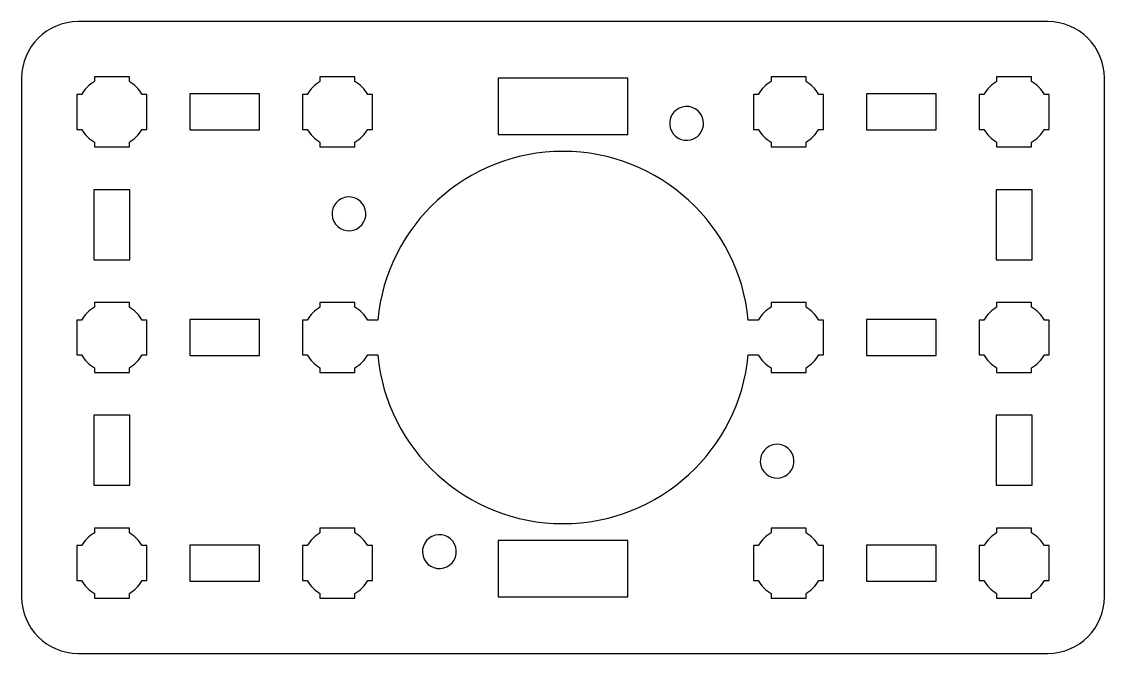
# Model space of a CAD drawing. Extents: x -153 to -57, y -236 to -60.
# Drawn here: x -153 to -57, y -236.5 to -180.5 of the extents above; entities that cross this region are included whole.
import ezdxf

# ---------------------------------------------------------------- set-up
doc = ezdxf.new("R2010")
doc.units = 0
doc.header["$MEASUREMENT"] = 0
doc.layers.add('LAYER_1', color=7, linetype='CONTINUOUS')

msp = doc.modelspace()

# ---------------------------------------------------------------- linework, layer by layer
at = {"layer": 'LAYER_1'}
for points in [[(-110.75, -190.5), (-99.25, -190.5), (-99.25, -185.5), (-110.75, -185.5), (-110.75, -190.5)], [(-146.6, -201.6), (-143.4, -201.6), (-143.4, -195.4), (-146.6, -195.4), (-146.6, -201.6)], [(-66.6, -201.6), (-63.4, -201.6), (-63.4, -195.4), (-66.6, -195.4), (-66.6, -201.6)], [(-146.6, -221.6), (-143.4, -221.6), (-143.4, -215.4), (-146.6, -215.4), (-146.6, -221.6)], [(-66.6, -221.6), (-63.4, -221.6), (-63.4, -215.4), (-66.6, -215.4), (-66.6, -221.6)], [(-110.75, -231.5), (-99.25, -231.5), (-99.25, -226.5), (-110.75, -226.5), (-110.75, -231.5)]]:
    msp.add_lwpolyline(points, close=True, dxfattribs=at)
for points, knots in [([(-153, -231.5), (-153, -231.5), (-153, -185.5), (-153, -185.5), (-153, -185.5), (-153, -182.7391), (-150.7609, -180.5), (-148, -180.5), (-148, -180.5), (-148, -180.5), (-62, -180.5), (-62, -180.5), (-62, -180.5), (-59.2391, -180.5), (-57, -182.7391), (-57, -185.5), (-57, -185.5), (-57, -185.5), (-57, -231.5), (-57, -231.5), (-57, -231.5), (-57, -234.2609), (-59.2391, -236.5), (-62, -236.5), (-62, -236.5), (-62, -236.5), (-148, -236.5), (-148, -236.5), (-148, -236.5), (-150.7609, -236.5), (-153, -234.2609), (-153, -231.5)], [0, 0, 0, 0, 0.125, 0.125, 0.125, 0.125, 0.25, 0.25, 0.25, 0.25, 0.375, 0.375, 0.375, 0.375, 0.5, 0.5, 0.5, 0.5, 0.625, 0.625, 0.625, 0.625, 0.75, 0.75, 0.75, 0.75, 0.875, 0.875, 0.875, 0.875, 1, 1, 1, 1]), ([(-148.1, -186.95), (-148.1, -186.95), (-147.6851, -186.95), (-147.6851, -186.95), (-147.6851, -186.95), (-147.4128, -186.4795), (-147.0205, -186.0872), (-146.55, -185.8149), (-146.55, -185.8149), (-146.55, -185.8149), (-146.55, -185.4), (-146.55, -185.4), (-146.55, -185.4), (-146.55, -185.4), (-145, -185.4), (-145, -185.4), (-145, -185.4), (-145, -185.4), (-143.45, -185.4), (-143.45, -185.4), (-143.45, -185.4), (-143.45, -185.4), (-143.45, -185.8149), (-143.45, -185.8149), (-143.45, -185.8149), (-142.9795, -186.0872), (-142.5872, -186.4795), (-142.3149, -186.95), (-142.3149, -186.95), (-142.3149, -186.95), (-141.9, -186.95), (-141.9, -186.95), (-141.9, -186.95), (-141.9, -186.95), (-141.9, -188.5), (-141.9, -188.5), (-141.9, -188.5), (-141.9, -188.5), (-141.9, -190.05), (-141.9, -190.05), (-141.9, -190.05), (-141.9, -190.05), (-142.3149, -190.05), (-142.3149, -190.05), (-142.3149, -190.05), (-142.5872, -190.5205), (-142.9795, -190.9128), (-143.45, -191.1851), (-143.45, -191.1851), (-143.45, -191.1851), (-143.45, -191.6), (-143.45, -191.6), (-143.45, -191.6), (-143.45, -191.6), (-145, -191.6), (-145, -191.6), (-145, -191.6), (-145, -191.6), (-146.55, -191.6), (-146.55, -191.6), (-146.55, -191.6), (-146.55, -191.6), (-146.55, -191.1851), (-146.55, -191.1851), (-146.55, -191.1851), (-147.0205, -190.9128), (-147.4128, -190.5205), (-147.6851, -190.05), (-147.6851, -190.05), (-147.6851, -190.05), (-148.1, -190.05), (-148.1, -190.05), (-148.1, -190.05), (-148.1, -190.05), (-148.1, -188.5), (-148.1, -188.5), (-148.1, -188.5), (-148.1, -188.5), (-148.1, -186.95), (-148.1, -186.95)], [0, 0, 0, 0, 0.05, 0.05, 0.05, 0.05, 0.1, 0.1, 0.1, 0.1, 0.15, 0.15, 0.15, 0.15, 0.2, 0.2, 0.2, 0.2, 0.25, 0.25, 0.25, 0.25, 0.3, 0.3, 0.3, 0.3, 0.35, 0.35, 0.35, 0.35, 0.4, 0.4, 0.4, 0.4, 0.45, 0.45, 0.45, 0.45, 0.5, 0.5, 0.5, 0.5, 0.55, 0.55, 0.55, 0.55, 0.6, 0.6, 0.6, 0.6, 0.65, 0.65, 0.65, 0.65, 0.7, 0.7, 0.7, 0.7, 0.75, 0.75, 0.75, 0.75, 0.8, 0.8, 0.8, 0.8, 0.85, 0.85, 0.85, 0.85, 0.9, 0.9, 0.9, 0.9, 0.95, 0.95, 0.95, 0.95, 1, 1, 1, 1]), ([(-128.1, -186.95), (-128.1, -186.95), (-127.6851, -186.95), (-127.6851, -186.95), (-127.6851, -186.95), (-127.4128, -186.4795), (-127.0205, -186.0872), (-126.55, -185.8149), (-126.55, -185.8149), (-126.55, -185.8149), (-126.55, -185.4), (-126.55, -185.4), (-126.55, -185.4), (-126.55, -185.4), (-125, -185.4), (-125, -185.4), (-125, -185.4), (-125, -185.4), (-123.45, -185.4), (-123.45, -185.4), (-123.45, -185.4), (-123.45, -185.4), (-123.45, -185.8149), (-123.45, -185.8149), (-123.45, -185.8149), (-122.9795, -186.0872), (-122.5872, -186.4795), (-122.3149, -186.95), (-122.3149, -186.95), (-122.3149, -186.95), (-121.9, -186.95), (-121.9, -186.95), (-121.9, -186.95), (-121.9, -186.95), (-121.9, -188.5), (-121.9, -188.5), (-121.9, -188.5), (-121.9, -188.5), (-121.9, -190.05), (-121.9, -190.05), (-121.9, -190.05), (-121.9, -190.05), (-122.3149, -190.05), (-122.3149, -190.05), (-122.3149, -190.05), (-122.5872, -190.5205), (-122.9795, -190.9128), (-123.45, -191.1851), (-123.45, -191.1851), (-123.45, -191.1851), (-123.45, -191.6), (-123.45, -191.6), (-123.45, -191.6), (-123.45, -191.6), (-125, -191.6), (-125, -191.6), (-125, -191.6), (-125, -191.6), (-126.55, -191.6), (-126.55, -191.6), (-126.55, -191.6), (-126.55, -191.6), (-126.55, -191.1851), (-126.55, -191.1851), (-126.55, -191.1851), (-127.0205, -190.9128), (-127.4128, -190.5205), (-127.6851, -190.05), (-127.6851, -190.05), (-127.6851, -190.05), (-128.1, -190.05), (-128.1, -190.05), (-128.1, -190.05), (-128.1, -190.05), (-128.1, -188.5), (-128.1, -188.5), (-128.1, -188.5), (-128.1, -188.5), (-128.1, -186.95), (-128.1, -186.95)], [0, 0, 0, 0, 0.05, 0.05, 0.05, 0.05, 0.1, 0.1, 0.1, 0.1, 0.15, 0.15, 0.15, 0.15, 0.2, 0.2, 0.2, 0.2, 0.25, 0.25, 0.25, 0.25, 0.3, 0.3, 0.3, 0.3, 0.35, 0.35, 0.35, 0.35, 0.4, 0.4, 0.4, 0.4, 0.45, 0.45, 0.45, 0.45, 0.5, 0.5, 0.5, 0.5, 0.55, 0.55, 0.55, 0.55, 0.6, 0.6, 0.6, 0.6, 0.65, 0.65, 0.65, 0.65, 0.7, 0.7, 0.7, 0.7, 0.75, 0.75, 0.75, 0.75, 0.8, 0.8, 0.8, 0.8, 0.85, 0.85, 0.85, 0.85, 0.9, 0.9, 0.9, 0.9, 0.95, 0.95, 0.95, 0.95, 1, 1, 1, 1]), ([(-88.1, -186.95), (-88.1, -186.95), (-87.6851, -186.95), (-87.6851, -186.95), (-87.6851, -186.95), (-87.4128, -186.4795), (-87.0205, -186.0872), (-86.55, -185.8149), (-86.55, -185.8149), (-86.55, -185.8149), (-86.55, -185.4), (-86.55, -185.4), (-86.55, -185.4), (-86.55, -185.4), (-85, -185.4), (-85, -185.4), (-85, -185.4), (-85, -185.4), (-83.45, -185.4), (-83.45, -185.4), (-83.45, -185.4), (-83.45, -185.4), (-83.45, -185.8149), (-83.45, -185.8149), (-83.45, -185.8149), (-82.9795, -186.0872), (-82.5872, -186.4795), (-82.3149, -186.95), (-82.3149, -186.95), (-82.3149, -186.95), (-81.9, -186.95), (-81.9, -186.95), (-81.9, -186.95), (-81.9, -186.95), (-81.9, -188.5), (-81.9, -188.5), (-81.9, -188.5), (-81.9, -188.5), (-81.9, -190.05), (-81.9, -190.05), (-81.9, -190.05), (-81.9, -190.05), (-82.3149, -190.05), (-82.3149, -190.05), (-82.3149, -190.05), (-82.5872, -190.5205), (-82.9795, -190.9128), (-83.45, -191.1851), (-83.45, -191.1851), (-83.45, -191.1851), (-83.45, -191.6), (-83.45, -191.6), (-83.45, -191.6), (-83.45, -191.6), (-85, -191.6), (-85, -191.6), (-85, -191.6), (-85, -191.6), (-86.55, -191.6), (-86.55, -191.6), (-86.55, -191.6), (-86.55, -191.6), (-86.55, -191.1851), (-86.55, -191.1851), (-86.55, -191.1851), (-87.0205, -190.9128), (-87.4128, -190.5205), (-87.6851, -190.05), (-87.6851, -190.05), (-87.6851, -190.05), (-88.1, -190.05), (-88.1, -190.05), (-88.1, -190.05), (-88.1, -190.05), (-88.1, -188.5), (-88.1, -188.5), (-88.1, -188.5), (-88.1, -188.5), (-88.1, -186.95), (-88.1, -186.95)], [0, 0, 0, 0, 0.05, 0.05, 0.05, 0.05, 0.1, 0.1, 0.1, 0.1, 0.15, 0.15, 0.15, 0.15, 0.2, 0.2, 0.2, 0.2, 0.25, 0.25, 0.25, 0.25, 0.3, 0.3, 0.3, 0.3, 0.35, 0.35, 0.35, 0.35, 0.4, 0.4, 0.4, 0.4, 0.45, 0.45, 0.45, 0.45, 0.5, 0.5, 0.5, 0.5, 0.55, 0.55, 0.55, 0.55, 0.6, 0.6, 0.6, 0.6, 0.65, 0.65, 0.65, 0.65, 0.7, 0.7, 0.7, 0.7, 0.75, 0.75, 0.75, 0.75, 0.8, 0.8, 0.8, 0.8, 0.85, 0.85, 0.85, 0.85, 0.9, 0.9, 0.9, 0.9, 0.95, 0.95, 0.95, 0.95, 1, 1, 1, 1]), ([(-68.1, -186.95), (-68.1, -186.95), (-67.6851, -186.95), (-67.6851, -186.95), (-67.6851, -186.95), (-67.4128, -186.4795), (-67.0205, -186.0872), (-66.55, -185.8149), (-66.55, -185.8149), (-66.55, -185.8149), (-66.55, -185.4), (-66.55, -185.4), (-66.55, -185.4), (-66.55, -185.4), (-65, -185.4), (-65, -185.4), (-65, -185.4), (-65, -185.4), (-63.45, -185.4), (-63.45, -185.4), (-63.45, -185.4), (-63.45, -185.4), (-63.45, -185.8149), (-63.45, -185.8149), (-63.45, -185.8149), (-62.9795, -186.0872), (-62.5872, -186.4795), (-62.3149, -186.95), (-62.3149, -186.95), (-62.3149, -186.95), (-61.9, -186.95), (-61.9, -186.95), (-61.9, -186.95), (-61.9, -186.95), (-61.9, -188.5), (-61.9, -188.5), (-61.9, -188.5), (-61.9, -188.5), (-61.9, -190.05), (-61.9, -190.05), (-61.9, -190.05), (-61.9, -190.05), (-62.3149, -190.05), (-62.3149, -190.05), (-62.3149, -190.05), (-62.5872, -190.5205), (-62.9795, -190.9128), (-63.45, -191.1851), (-63.45, -191.1851), (-63.45, -191.1851), (-63.45, -191.6), (-63.45, -191.6), (-63.45, -191.6), (-63.45, -191.6), (-65, -191.6), (-65, -191.6), (-65, -191.6), (-65, -191.6), (-66.55, -191.6), (-66.55, -191.6), (-66.55, -191.6), (-66.55, -191.6), (-66.55, -191.1851), (-66.55, -191.1851), (-66.55, -191.1851), (-67.0205, -190.9128), (-67.4128, -190.5205), (-67.6851, -190.05), (-67.6851, -190.05), (-67.6851, -190.05), (-68.1, -190.05), (-68.1, -190.05), (-68.1, -190.05), (-68.1, -190.05), (-68.1, -188.5), (-68.1, -188.5), (-68.1, -188.5), (-68.1, -188.5), (-68.1, -186.95), (-68.1, -186.95)], [0, 0, 0, 0, 0.05, 0.05, 0.05, 0.05, 0.1, 0.1, 0.1, 0.1, 0.15, 0.15, 0.15, 0.15, 0.2, 0.2, 0.2, 0.2, 0.25, 0.25, 0.25, 0.25, 0.3, 0.3, 0.3, 0.3, 0.35, 0.35, 0.35, 0.35, 0.4, 0.4, 0.4, 0.4, 0.45, 0.45, 0.45, 0.45, 0.5, 0.5, 0.5, 0.5, 0.55, 0.55, 0.55, 0.55, 0.6, 0.6, 0.6, 0.6, 0.65, 0.65, 0.65, 0.65, 0.7, 0.7, 0.7, 0.7, 0.75, 0.75, 0.75, 0.75, 0.8, 0.8, 0.8, 0.8, 0.85, 0.85, 0.85, 0.85, 0.9, 0.9, 0.9, 0.9, 0.95, 0.95, 0.95, 0.95, 1, 1, 1, 1]), ([(-138.1, -190.1), (-138.1, -190.1), (-138.1, -186.9), (-138.1, -186.9), (-138.1, -186.9), (-138.1, -186.9), (-131.9, -186.9), (-131.9, -186.9), (-131.9, -186.9), (-131.9, -186.9), (-131.9, -190.1), (-131.9, -190.1), (-131.9, -190.1), (-131.9, -190.1), (-138.1, -190.1), (-138.1, -190.1)], [0, 0, 0, 0, 0.25, 0.25, 0.25, 0.25, 0.5, 0.5, 0.5, 0.5, 0.75, 0.75, 0.75, 0.75, 1, 1, 1, 1]), ([(-78.1, -190.1), (-78.1, -190.1), (-78.1, -186.9), (-78.1, -186.9), (-78.1, -186.9), (-78.1, -186.9), (-71.9, -186.9), (-71.9, -186.9), (-71.9, -186.9), (-71.9, -186.9), (-71.9, -190.1), (-71.9, -190.1), (-71.9, -190.1), (-71.9, -190.1), (-78.1, -190.1), (-78.1, -190.1)], [0, 0, 0, 0, 0.25, 0.25, 0.25, 0.25, 0.5, 0.5, 0.5, 0.5, 0.75, 0.75, 0.75, 0.75, 1, 1, 1, 1]), ([(-95.4878, -189.9048), (-95.7021, -189.1048), (-95.2272, -188.2823), (-94.4273, -188.0679), (-94.4273, -188.0679), (-93.6273, -187.8536), (-92.8048, -188.3285), (-92.5905, -189.1284), (-92.5905, -189.1284), (-92.3761, -189.9284), (-92.851, -190.7509), (-93.6509, -190.9652), (-93.6509, -190.9652), (-94.4509, -191.1796), (-95.2734, -190.7047), (-95.4878, -189.9048)], [0, 0, 0, 0, 0.25, 0.25, 0.25, 0.25, 0.5, 0.5, 0.5, 0.5, 0.75, 0.75, 0.75, 0.75, 1, 1, 1, 1]), ([(-121.4262, -206.95), (-120.6444, -198.5656), (-113.5876, -192.0001), (-104.9993, -192.0001), (-104.9993, -192.0001), (-96.411, -192.0001), (-89.3542, -198.5656), (-88.5724, -206.95), (-88.5724, -206.95), (-88.5724, -206.95), (-88.1, -206.95), (-88.1, -206.95), (-88.1, -206.95), (-88.1, -206.95), (-87.6851, -206.95), (-87.6851, -206.95), (-87.6851, -206.95), (-87.4128, -206.4795), (-87.0205, -206.0872), (-86.55, -205.8149), (-86.55, -205.8149), (-86.55, -205.8149), (-86.55, -205.4), (-86.55, -205.4), (-86.55, -205.4), (-86.55, -205.4), (-85, -205.4), (-85, -205.4), (-85, -205.4), (-85, -205.4), (-83.45, -205.4), (-83.45, -205.4), (-83.45, -205.4), (-83.45, -205.4), (-83.45, -205.8149), (-83.45, -205.8149), (-83.45, -205.8149), (-82.9795, -206.0872), (-82.5872, -206.4795), (-82.3149, -206.95), (-82.3149, -206.95), (-82.3149, -206.95), (-81.9, -206.95), (-81.9, -206.95), (-81.9, -206.95), (-81.9, -206.95), (-81.9, -208.5), (-81.9, -208.5), (-81.9, -208.5), (-81.9, -208.5), (-81.9, -210.05), (-81.9, -210.05), (-81.9, -210.05), (-81.9, -210.05), (-82.3149, -210.05), (-82.3149, -210.05), (-82.3149, -210.05), (-82.5872, -210.5205), (-82.9795, -210.9128), (-83.45, -211.1851), (-83.45, -211.1851), (-83.45, -211.1851), (-83.45, -211.6), (-83.45, -211.6), (-83.45, -211.6), (-83.45, -211.6), (-85, -211.6), (-85, -211.6), (-85, -211.6), (-85, -211.6), (-86.55, -211.6), (-86.55, -211.6), (-86.55, -211.6), (-86.55, -211.6), (-86.55, -211.1851), (-86.55, -211.1851), (-86.55, -211.1851), (-87.0205, -210.9128), (-87.4128, -210.5205), (-87.6851, -210.05), (-87.6851, -210.05), (-87.6851, -210.05), (-88.1, -210.05), (-88.1, -210.05), (-88.1, -210.05), (-88.1, -210.05), (-88.5723, -210.05), (-88.5723, -210.05), (-88.5723, -210.05), (-89.354, -218.4345), (-96.411, -225.0001), (-104.9993, -225.0001), (-104.9993, -225.0001), (-113.5876, -225.0001), (-120.6446, -218.4345), (-121.4263, -210.05), (-121.4263, -210.05), (-121.4263, -210.05), (-121.9, -210.05), (-121.9, -210.05), (-121.9, -210.05), (-121.9, -210.05), (-122.3149, -210.05), (-122.3149, -210.05), (-122.3149, -210.05), (-122.5872, -210.5205), (-122.9795, -210.9128), (-123.45, -211.1851), (-123.45, -211.1851), (-123.45, -211.1851), (-123.45, -211.6), (-123.45, -211.6), (-123.45, -211.6), (-123.45, -211.6), (-125, -211.6), (-125, -211.6), (-125, -211.6), (-125, -211.6), (-126.55, -211.6), (-126.55, -211.6), (-126.55, -211.6), (-126.55, -211.6), (-126.55, -211.1851), (-126.55, -211.1851), (-126.55, -211.1851), (-127.0205, -210.9128), (-127.4128, -210.5205), (-127.6851, -210.05), (-127.6851, -210.05), (-127.6851, -210.05), (-128.1, -210.05), (-128.1, -210.05), (-128.1, -210.05), (-128.1, -210.05), (-128.1, -206.95), (-128.1, -206.95), (-128.1, -206.95), (-128.1, -206.95), (-127.6851, -206.95), (-127.6851, -206.95), (-127.6851, -206.95), (-127.4128, -206.4795), (-127.0205, -206.0872), (-126.55, -205.8149), (-126.55, -205.8149), (-126.55, -205.8149), (-126.55, -205.4), (-126.55, -205.4), (-126.55, -205.4), (-126.55, -205.4), (-125, -205.4), (-125, -205.4), (-125, -205.4), (-125, -205.4), (-123.45, -205.4), (-123.45, -205.4), (-123.45, -205.4), (-123.45, -205.4), (-123.45, -205.8149), (-123.45, -205.8149), (-123.45, -205.8149), (-122.9795, -206.0872), (-122.5872, -206.4795), (-122.3149, -206.95), (-122.3149, -206.95), (-122.3149, -206.95), (-121.9, -206.95), (-121.9, -206.95), (-121.9, -206.95), (-121.9, -206.95), (-121.4262, -206.95), (-121.4262, -206.95)], [0, 0, 0, 0, 0.0232558, 0.0232558, 0.0232558, 0.0232558, 0.0465116, 0.0465116, 0.0465116, 0.0465116, 0.0697674, 0.0697674, 0.0697674, 0.0697674, 0.0930233, 0.0930233, 0.0930233, 0.0930233, 0.1162791, 0.1162791, 0.1162791, 0.1162791, 0.1395349, 0.1395349, 0.1395349, 0.1395349, 0.1627907, 0.1627907, 0.1627907, 0.1627907, 0.1860465, 0.1860465, 0.1860465, 0.1860465, 0.2093023, 0.2093023, 0.2093023, 0.2093023, 0.2325581, 0.2325581, 0.2325581, 0.2325581, 0.255814, 0.255814, 0.255814, 0.255814, 0.2790698, 0.2790698, 0.2790698, 0.2790698, 0.3023256, 0.3023256, 0.3023256, 0.3023256, 0.3255814, 0.3255814, 0.3255814, 0.3255814, 0.3488372, 0.3488372, 0.3488372, 0.3488372, 0.372093, 0.372093, 0.372093, 0.372093, 0.3953488, 0.3953488, 0.3953488, 0.3953488, 0.4186047, 0.4186047, 0.4186047, 0.4186047, 0.4418605, 0.4418605, 0.4418605, 0.4418605, 0.4651163, 0.4651163, 0.4651163, 0.4651163, 0.4883721, 0.4883721, 0.4883721, 0.4883721, 0.5116279, 0.5116279, 0.5116279, 0.5116279, 0.5348837, 0.5348837, 0.5348837, 0.5348837, 0.5581395, 0.5581395, 0.5581395, 0.5581395, 0.5813953, 0.5813953, 0.5813953, 0.5813953, 0.6046512, 0.6046512, 0.6046512, 0.6046512, 0.627907, 0.627907, 0.627907, 0.627907, 0.6511628, 0.6511628, 0.6511628, 0.6511628, 0.6744186, 0.6744186, 0.6744186, 0.6744186, 0.6976744, 0.6976744, 0.6976744, 0.6976744, 0.7209302, 0.7209302, 0.7209302, 0.7209302, 0.744186, 0.744186, 0.744186, 0.744186, 0.7674419, 0.7674419, 0.7674419, 0.7674419, 0.7906977, 0.7906977, 0.7906977, 0.7906977, 0.8139535, 0.8139535, 0.8139535, 0.8139535, 0.8372093, 0.8372093, 0.8372093, 0.8372093, 0.8604651, 0.8604651, 0.8604651, 0.8604651, 0.8837209, 0.8837209, 0.8837209, 0.8837209, 0.9069767, 0.9069767, 0.9069767, 0.9069767, 0.9302326, 0.9302326, 0.9302326, 0.9302326, 0.9534884, 0.9534884, 0.9534884, 0.9534884, 0.9767442, 0.9767442, 0.9767442, 0.9767442, 1, 1, 1, 1]), ([(-125.4313, -197.9286), (-125.6457, -197.1286), (-125.1708, -196.3061), (-124.3709, -196.0918), (-124.3709, -196.0918), (-123.5709, -195.8774), (-122.7484, -196.3523), (-122.5341, -197.1522), (-122.5341, -197.1522), (-122.3197, -197.9522), (-122.7946, -198.7747), (-123.5945, -198.989), (-123.5945, -198.989), (-124.3945, -199.2034), (-125.217, -198.7285), (-125.4313, -197.9286)], [0, 0, 0, 0, 0.25, 0.25, 0.25, 0.25, 0.5, 0.5, 0.5, 0.5, 0.75, 0.75, 0.75, 0.75, 1, 1, 1, 1]), ([(-148.1, -206.95), (-148.1, -206.95), (-147.6851, -206.95), (-147.6851, -206.95), (-147.6851, -206.95), (-147.4128, -206.4795), (-147.0205, -206.0872), (-146.55, -205.8149), (-146.55, -205.8149), (-146.55, -205.8149), (-146.55, -205.4), (-146.55, -205.4), (-146.55, -205.4), (-146.55, -205.4), (-145, -205.4), (-145, -205.4), (-145, -205.4), (-145, -205.4), (-143.45, -205.4), (-143.45, -205.4), (-143.45, -205.4), (-143.45, -205.4), (-143.45, -205.8149), (-143.45, -205.8149), (-143.45, -205.8149), (-142.9795, -206.0872), (-142.5872, -206.4795), (-142.3149, -206.95), (-142.3149, -206.95), (-142.3149, -206.95), (-141.9, -206.95), (-141.9, -206.95), (-141.9, -206.95), (-141.9, -206.95), (-141.9, -208.5), (-141.9, -208.5), (-141.9, -208.5), (-141.9, -208.5), (-141.9, -210.05), (-141.9, -210.05), (-141.9, -210.05), (-141.9, -210.05), (-142.3149, -210.05), (-142.3149, -210.05), (-142.3149, -210.05), (-142.5872, -210.5205), (-142.9795, -210.9128), (-143.45, -211.1851), (-143.45, -211.1851), (-143.45, -211.1851), (-143.45, -211.6), (-143.45, -211.6), (-143.45, -211.6), (-143.45, -211.6), (-145, -211.6), (-145, -211.6), (-145, -211.6), (-145, -211.6), (-146.55, -211.6), (-146.55, -211.6), (-146.55, -211.6), (-146.55, -211.6), (-146.55, -211.1851), (-146.55, -211.1851), (-146.55, -211.1851), (-147.0205, -210.9128), (-147.4128, -210.5205), (-147.6851, -210.05), (-147.6851, -210.05), (-147.6851, -210.05), (-148.1, -210.05), (-148.1, -210.05), (-148.1, -210.05), (-148.1, -210.05), (-148.1, -208.5), (-148.1, -208.5), (-148.1, -208.5), (-148.1, -208.5), (-148.1, -206.95), (-148.1, -206.95)], [0, 0, 0, 0, 0.05, 0.05, 0.05, 0.05, 0.1, 0.1, 0.1, 0.1, 0.15, 0.15, 0.15, 0.15, 0.2, 0.2, 0.2, 0.2, 0.25, 0.25, 0.25, 0.25, 0.3, 0.3, 0.3, 0.3, 0.35, 0.35, 0.35, 0.35, 0.4, 0.4, 0.4, 0.4, 0.45, 0.45, 0.45, 0.45, 0.5, 0.5, 0.5, 0.5, 0.55, 0.55, 0.55, 0.55, 0.6, 0.6, 0.6, 0.6, 0.65, 0.65, 0.65, 0.65, 0.7, 0.7, 0.7, 0.7, 0.75, 0.75, 0.75, 0.75, 0.8, 0.8, 0.8, 0.8, 0.85, 0.85, 0.85, 0.85, 0.9, 0.9, 0.9, 0.9, 0.95, 0.95, 0.95, 0.95, 1, 1, 1, 1]), ([(-68.1, -206.95), (-68.1, -206.95), (-67.6851, -206.95), (-67.6851, -206.95), (-67.6851, -206.95), (-67.4128, -206.4795), (-67.0205, -206.0872), (-66.55, -205.8149), (-66.55, -205.8149), (-66.55, -205.8149), (-66.55, -205.4), (-66.55, -205.4), (-66.55, -205.4), (-66.55, -205.4), (-65, -205.4), (-65, -205.4), (-65, -205.4), (-65, -205.4), (-63.45, -205.4), (-63.45, -205.4), (-63.45, -205.4), (-63.45, -205.4), (-63.45, -205.8149), (-63.45, -205.8149), (-63.45, -205.8149), (-62.9795, -206.0872), (-62.5872, -206.4795), (-62.3149, -206.95), (-62.3149, -206.95), (-62.3149, -206.95), (-61.9, -206.95), (-61.9, -206.95), (-61.9, -206.95), (-61.9, -206.95), (-61.9, -208.5), (-61.9, -208.5), (-61.9, -208.5), (-61.9, -208.5), (-61.9, -210.05), (-61.9, -210.05), (-61.9, -210.05), (-61.9, -210.05), (-62.3149, -210.05), (-62.3149, -210.05), (-62.3149, -210.05), (-62.5872, -210.5205), (-62.9795, -210.9128), (-63.45, -211.1851), (-63.45, -211.1851), (-63.45, -211.1851), (-63.45, -211.6), (-63.45, -211.6), (-63.45, -211.6), (-63.45, -211.6), (-65, -211.6), (-65, -211.6), (-65, -211.6), (-65, -211.6), (-66.55, -211.6), (-66.55, -211.6), (-66.55, -211.6), (-66.55, -211.6), (-66.55, -211.1851), (-66.55, -211.1851), (-66.55, -211.1851), (-67.0205, -210.9128), (-67.4128, -210.5205), (-67.6851, -210.05), (-67.6851, -210.05), (-67.6851, -210.05), (-68.1, -210.05), (-68.1, -210.05), (-68.1, -210.05), (-68.1, -210.05), (-68.1, -208.5), (-68.1, -208.5), (-68.1, -208.5), (-68.1, -208.5), (-68.1, -206.95), (-68.1, -206.95)], [0, 0, 0, 0, 0.05, 0.05, 0.05, 0.05, 0.1, 0.1, 0.1, 0.1, 0.15, 0.15, 0.15, 0.15, 0.2, 0.2, 0.2, 0.2, 0.25, 0.25, 0.25, 0.25, 0.3, 0.3, 0.3, 0.3, 0.35, 0.35, 0.35, 0.35, 0.4, 0.4, 0.4, 0.4, 0.45, 0.45, 0.45, 0.45, 0.5, 0.5, 0.5, 0.5, 0.55, 0.55, 0.55, 0.55, 0.6, 0.6, 0.6, 0.6, 0.65, 0.65, 0.65, 0.65, 0.7, 0.7, 0.7, 0.7, 0.75, 0.75, 0.75, 0.75, 0.8, 0.8, 0.8, 0.8, 0.85, 0.85, 0.85, 0.85, 0.9, 0.9, 0.9, 0.9, 0.95, 0.95, 0.95, 0.95, 1, 1, 1, 1]), ([(-138.1, -210.1), (-138.1, -210.1), (-138.1, -206.9), (-138.1, -206.9), (-138.1, -206.9), (-138.1, -206.9), (-131.9, -206.9), (-131.9, -206.9), (-131.9, -206.9), (-131.9, -206.9), (-131.9, -210.1), (-131.9, -210.1), (-131.9, -210.1), (-131.9, -210.1), (-138.1, -210.1), (-138.1, -210.1)], [0, 0, 0, 0, 0.25, 0.25, 0.25, 0.25, 0.5, 0.5, 0.5, 0.5, 0.75, 0.75, 0.75, 0.75, 1, 1, 1, 1]), ([(-78.1, -210.1), (-78.1, -210.1), (-78.1, -206.9), (-78.1, -206.9), (-78.1, -206.9), (-78.1, -206.9), (-71.9, -206.9), (-71.9, -206.9), (-71.9, -206.9), (-71.9, -206.9), (-71.9, -210.1), (-71.9, -210.1), (-71.9, -210.1), (-71.9, -210.1), (-78.1, -210.1), (-78.1, -210.1)], [0, 0, 0, 0, 0.25, 0.25, 0.25, 0.25, 0.5, 0.5, 0.5, 0.5, 0.75, 0.75, 0.75, 0.75, 1, 1, 1, 1]), ([(-87.4644, -219.8484), (-87.6787, -219.0485), (-87.2038, -218.226), (-86.4039, -218.0117), (-86.4039, -218.0117), (-85.604, -217.7974), (-84.7815, -218.2722), (-84.5671, -219.0721), (-84.5671, -219.0721), (-84.3528, -219.8721), (-84.8277, -220.6946), (-85.6276, -220.9089), (-85.6276, -220.9089), (-86.4275, -221.1232), (-87.25, -220.6484), (-87.4644, -219.8484)], [0, 0, 0, 0, 0.25, 0.25, 0.25, 0.25, 0.5, 0.5, 0.5, 0.5, 0.75, 0.75, 0.75, 0.75, 1, 1, 1, 1]), ([(-148.1, -226.95), (-148.1, -226.95), (-147.6851, -226.95), (-147.6851, -226.95), (-147.6851, -226.95), (-147.4128, -226.4795), (-147.0205, -226.0872), (-146.55, -225.8149), (-146.55, -225.8149), (-146.55, -225.8149), (-146.55, -225.4), (-146.55, -225.4), (-146.55, -225.4), (-146.55, -225.4), (-145, -225.4), (-145, -225.4), (-145, -225.4), (-145, -225.4), (-143.45, -225.4), (-143.45, -225.4), (-143.45, -225.4), (-143.45, -225.4), (-143.45, -225.8149), (-143.45, -225.8149), (-143.45, -225.8149), (-142.9795, -226.0872), (-142.5872, -226.4795), (-142.3149, -226.95), (-142.3149, -226.95), (-142.3149, -226.95), (-141.9, -226.95), (-141.9, -226.95), (-141.9, -226.95), (-141.9, -226.95), (-141.9, -228.5), (-141.9, -228.5), (-141.9, -228.5), (-141.9, -228.5), (-141.9, -230.05), (-141.9, -230.05), (-141.9, -230.05), (-141.9, -230.05), (-142.3149, -230.05), (-142.3149, -230.05), (-142.3149, -230.05), (-142.5872, -230.5205), (-142.9795, -230.9128), (-143.45, -231.1851), (-143.45, -231.1851), (-143.45, -231.1851), (-143.45, -231.6), (-143.45, -231.6), (-143.45, -231.6), (-143.45, -231.6), (-145, -231.6), (-145, -231.6), (-145, -231.6), (-145, -231.6), (-146.55, -231.6), (-146.55, -231.6), (-146.55, -231.6), (-146.55, -231.6), (-146.55, -231.1851), (-146.55, -231.1851), (-146.55, -231.1851), (-147.0205, -230.9128), (-147.4128, -230.5205), (-147.6851, -230.05), (-147.6851, -230.05), (-147.6851, -230.05), (-148.1, -230.05), (-148.1, -230.05), (-148.1, -230.05), (-148.1, -230.05), (-148.1, -228.5), (-148.1, -228.5), (-148.1, -228.5), (-148.1, -228.5), (-148.1, -226.95), (-148.1, -226.95)], [0, 0, 0, 0, 0.05, 0.05, 0.05, 0.05, 0.1, 0.1, 0.1, 0.1, 0.15, 0.15, 0.15, 0.15, 0.2, 0.2, 0.2, 0.2, 0.25, 0.25, 0.25, 0.25, 0.3, 0.3, 0.3, 0.3, 0.35, 0.35, 0.35, 0.35, 0.4, 0.4, 0.4, 0.4, 0.45, 0.45, 0.45, 0.45, 0.5, 0.5, 0.5, 0.5, 0.55, 0.55, 0.55, 0.55, 0.6, 0.6, 0.6, 0.6, 0.65, 0.65, 0.65, 0.65, 0.7, 0.7, 0.7, 0.7, 0.75, 0.75, 0.75, 0.75, 0.8, 0.8, 0.8, 0.8, 0.85, 0.85, 0.85, 0.85, 0.9, 0.9, 0.9, 0.9, 0.95, 0.95, 0.95, 0.95, 1, 1, 1, 1]), ([(-128.1, -226.95), (-128.1, -226.95), (-127.6851, -226.95), (-127.6851, -226.95), (-127.6851, -226.95), (-127.4128, -226.4795), (-127.0205, -226.0872), (-126.55, -225.8149), (-126.55, -225.8149), (-126.55, -225.8149), (-126.55, -225.4), (-126.55, -225.4), (-126.55, -225.4), (-126.55, -225.4), (-125, -225.4), (-125, -225.4), (-125, -225.4), (-125, -225.4), (-123.45, -225.4), (-123.45, -225.4), (-123.45, -225.4), (-123.45, -225.4), (-123.45, -225.8149), (-123.45, -225.8149), (-123.45, -225.8149), (-122.9795, -226.0872), (-122.5872, -226.4795), (-122.3149, -226.95), (-122.3149, -226.95), (-122.3149, -226.95), (-121.9, -226.95), (-121.9, -226.95), (-121.9, -226.95), (-121.9, -226.95), (-121.9, -228.5), (-121.9, -228.5), (-121.9, -228.5), (-121.9, -228.5), (-121.9, -230.05), (-121.9, -230.05), (-121.9, -230.05), (-121.9, -230.05), (-122.3149, -230.05), (-122.3149, -230.05), (-122.3149, -230.05), (-122.5872, -230.5205), (-122.9795, -230.9128), (-123.45, -231.1851), (-123.45, -231.1851), (-123.45, -231.1851), (-123.45, -231.6), (-123.45, -231.6), (-123.45, -231.6), (-123.45, -231.6), (-125, -231.6), (-125, -231.6), (-125, -231.6), (-125, -231.6), (-126.55, -231.6), (-126.55, -231.6), (-126.55, -231.6), (-126.55, -231.6), (-126.55, -231.1851), (-126.55, -231.1851), (-126.55, -231.1851), (-127.0205, -230.9128), (-127.4128, -230.5205), (-127.6851, -230.05), (-127.6851, -230.05), (-127.6851, -230.05), (-128.1, -230.05), (-128.1, -230.05), (-128.1, -230.05), (-128.1, -230.05), (-128.1, -228.5), (-128.1, -228.5), (-128.1, -228.5), (-128.1, -228.5), (-128.1, -226.95), (-128.1, -226.95)], [0, 0, 0, 0, 0.05, 0.05, 0.05, 0.05, 0.1, 0.1, 0.1, 0.1, 0.15, 0.15, 0.15, 0.15, 0.2, 0.2, 0.2, 0.2, 0.25, 0.25, 0.25, 0.25, 0.3, 0.3, 0.3, 0.3, 0.35, 0.35, 0.35, 0.35, 0.4, 0.4, 0.4, 0.4, 0.45, 0.45, 0.45, 0.45, 0.5, 0.5, 0.5, 0.5, 0.55, 0.55, 0.55, 0.55, 0.6, 0.6, 0.6, 0.6, 0.65, 0.65, 0.65, 0.65, 0.7, 0.7, 0.7, 0.7, 0.75, 0.75, 0.75, 0.75, 0.8, 0.8, 0.8, 0.8, 0.85, 0.85, 0.85, 0.85, 0.9, 0.9, 0.9, 0.9, 0.95, 0.95, 0.95, 0.95, 1, 1, 1, 1]), ([(-88.1, -226.95), (-88.1, -226.95), (-87.6851, -226.95), (-87.6851, -226.95), (-87.6851, -226.95), (-87.4128, -226.4795), (-87.0205, -226.0872), (-86.55, -225.8149), (-86.55, -225.8149), (-86.55, -225.8149), (-86.55, -225.4), (-86.55, -225.4), (-86.55, -225.4), (-86.55, -225.4), (-85, -225.4), (-85, -225.4), (-85, -225.4), (-85, -225.4), (-83.45, -225.4), (-83.45, -225.4), (-83.45, -225.4), (-83.45, -225.4), (-83.45, -225.8149), (-83.45, -225.8149), (-83.45, -225.8149), (-82.9795, -226.0872), (-82.5872, -226.4795), (-82.3149, -226.95), (-82.3149, -226.95), (-82.3149, -226.95), (-81.9, -226.95), (-81.9, -226.95), (-81.9, -226.95), (-81.9, -226.95), (-81.9, -228.5), (-81.9, -228.5), (-81.9, -228.5), (-81.9, -228.5), (-81.9, -230.05), (-81.9, -230.05), (-81.9, -230.05), (-81.9, -230.05), (-82.3149, -230.05), (-82.3149, -230.05), (-82.3149, -230.05), (-82.5872, -230.5205), (-82.9795, -230.9128), (-83.45, -231.1851), (-83.45, -231.1851), (-83.45, -231.1851), (-83.45, -231.6), (-83.45, -231.6), (-83.45, -231.6), (-83.45, -231.6), (-85, -231.6), (-85, -231.6), (-85, -231.6), (-85, -231.6), (-86.55, -231.6), (-86.55, -231.6), (-86.55, -231.6), (-86.55, -231.6), (-86.55, -231.1851), (-86.55, -231.1851), (-86.55, -231.1851), (-87.0205, -230.9128), (-87.4128, -230.5205), (-87.6851, -230.05), (-87.6851, -230.05), (-87.6851, -230.05), (-88.1, -230.05), (-88.1, -230.05), (-88.1, -230.05), (-88.1, -230.05), (-88.1, -228.5), (-88.1, -228.5), (-88.1, -228.5), (-88.1, -228.5), (-88.1, -226.95), (-88.1, -226.95)], [0, 0, 0, 0, 0.05, 0.05, 0.05, 0.05, 0.1, 0.1, 0.1, 0.1, 0.15, 0.15, 0.15, 0.15, 0.2, 0.2, 0.2, 0.2, 0.25, 0.25, 0.25, 0.25, 0.3, 0.3, 0.3, 0.3, 0.35, 0.35, 0.35, 0.35, 0.4, 0.4, 0.4, 0.4, 0.45, 0.45, 0.45, 0.45, 0.5, 0.5, 0.5, 0.5, 0.55, 0.55, 0.55, 0.55, 0.6, 0.6, 0.6, 0.6, 0.65, 0.65, 0.65, 0.65, 0.7, 0.7, 0.7, 0.7, 0.75, 0.75, 0.75, 0.75, 0.8, 0.8, 0.8, 0.8, 0.85, 0.85, 0.85, 0.85, 0.9, 0.9, 0.9, 0.9, 0.95, 0.95, 0.95, 0.95, 1, 1, 1, 1]), ([(-68.1, -226.95), (-68.1, -226.95), (-67.6851, -226.95), (-67.6851, -226.95), (-67.6851, -226.95), (-67.4128, -226.4795), (-67.0205, -226.0872), (-66.55, -225.8149), (-66.55, -225.8149), (-66.55, -225.8149), (-66.55, -225.4), (-66.55, -225.4), (-66.55, -225.4), (-66.55, -225.4), (-65, -225.4), (-65, -225.4), (-65, -225.4), (-65, -225.4), (-63.45, -225.4), (-63.45, -225.4), (-63.45, -225.4), (-63.45, -225.4), (-63.45, -225.8149), (-63.45, -225.8149), (-63.45, -225.8149), (-62.9795, -226.0872), (-62.5872, -226.4795), (-62.3149, -226.95), (-62.3149, -226.95), (-62.3149, -226.95), (-61.9, -226.95), (-61.9, -226.95), (-61.9, -226.95), (-61.9, -226.95), (-61.9, -228.5), (-61.9, -228.5), (-61.9, -228.5), (-61.9, -228.5), (-61.9, -230.05), (-61.9, -230.05), (-61.9, -230.05), (-61.9, -230.05), (-62.3149, -230.05), (-62.3149, -230.05), (-62.3149, -230.05), (-62.5872, -230.5205), (-62.9795, -230.9128), (-63.45, -231.1851), (-63.45, -231.1851), (-63.45, -231.1851), (-63.45, -231.6), (-63.45, -231.6), (-63.45, -231.6), (-63.45, -231.6), (-65, -231.6), (-65, -231.6), (-65, -231.6), (-65, -231.6), (-66.55, -231.6), (-66.55, -231.6), (-66.55, -231.6), (-66.55, -231.6), (-66.55, -231.1851), (-66.55, -231.1851), (-66.55, -231.1851), (-67.0205, -230.9128), (-67.4128, -230.5205), (-67.6851, -230.05), (-67.6851, -230.05), (-67.6851, -230.05), (-68.1, -230.05), (-68.1, -230.05), (-68.1, -230.05), (-68.1, -230.05), (-68.1, -228.5), (-68.1, -228.5), (-68.1, -228.5), (-68.1, -228.5), (-68.1, -226.95), (-68.1, -226.95)], [0, 0, 0, 0, 0.05, 0.05, 0.05, 0.05, 0.1, 0.1, 0.1, 0.1, 0.15, 0.15, 0.15, 0.15, 0.2, 0.2, 0.2, 0.2, 0.25, 0.25, 0.25, 0.25, 0.3, 0.3, 0.3, 0.3, 0.35, 0.35, 0.35, 0.35, 0.4, 0.4, 0.4, 0.4, 0.45, 0.45, 0.45, 0.45, 0.5, 0.5, 0.5, 0.5, 0.55, 0.55, 0.55, 0.55, 0.6, 0.6, 0.6, 0.6, 0.65, 0.65, 0.65, 0.65, 0.7, 0.7, 0.7, 0.7, 0.75, 0.75, 0.75, 0.75, 0.8, 0.8, 0.8, 0.8, 0.85, 0.85, 0.85, 0.85, 0.9, 0.9, 0.9, 0.9, 0.95, 0.95, 0.95, 0.95, 1, 1, 1, 1]), ([(-117.4081, -227.8718), (-117.6225, -227.0719), (-117.1476, -226.2493), (-116.3477, -226.035), (-116.3477, -226.035), (-115.5477, -225.8206), (-114.7252, -226.2955), (-114.5108, -227.0955), (-114.5108, -227.0955), (-114.2965, -227.8954), (-114.7714, -228.718), (-115.5713, -228.9323), (-115.5713, -228.9323), (-116.3713, -229.1467), (-117.1938, -228.6718), (-117.4081, -227.8718)], [0, 0, 0, 0, 0.25, 0.25, 0.25, 0.25, 0.5, 0.5, 0.5, 0.5, 0.75, 0.75, 0.75, 0.75, 1, 1, 1, 1]), ([(-138.1, -230.1), (-138.1, -230.1), (-138.1, -226.9), (-138.1, -226.9), (-138.1, -226.9), (-138.1, -226.9), (-131.9, -226.9), (-131.9, -226.9), (-131.9, -226.9), (-131.9, -226.9), (-131.9, -230.1), (-131.9, -230.1), (-131.9, -230.1), (-131.9, -230.1), (-138.1, -230.1), (-138.1, -230.1)], [0, 0, 0, 0, 0.25, 0.25, 0.25, 0.25, 0.5, 0.5, 0.5, 0.5, 0.75, 0.75, 0.75, 0.75, 1, 1, 1, 1]), ([(-78.1, -230.1), (-78.1, -230.1), (-78.1, -226.9), (-78.1, -226.9), (-78.1, -226.9), (-78.1, -226.9), (-71.9, -226.9), (-71.9, -226.9), (-71.9, -226.9), (-71.9, -226.9), (-71.9, -230.1), (-71.9, -230.1), (-71.9, -230.1), (-71.9, -230.1), (-78.1, -230.1), (-78.1, -230.1)], [0, 0, 0, 0, 0.25, 0.25, 0.25, 0.25, 0.5, 0.5, 0.5, 0.5, 0.75, 0.75, 0.75, 0.75, 1, 1, 1, 1])]:
    msp.add_open_spline(points, degree=3, knots=knots, dxfattribs=at)

doc.saveas('drawing.dxf')
